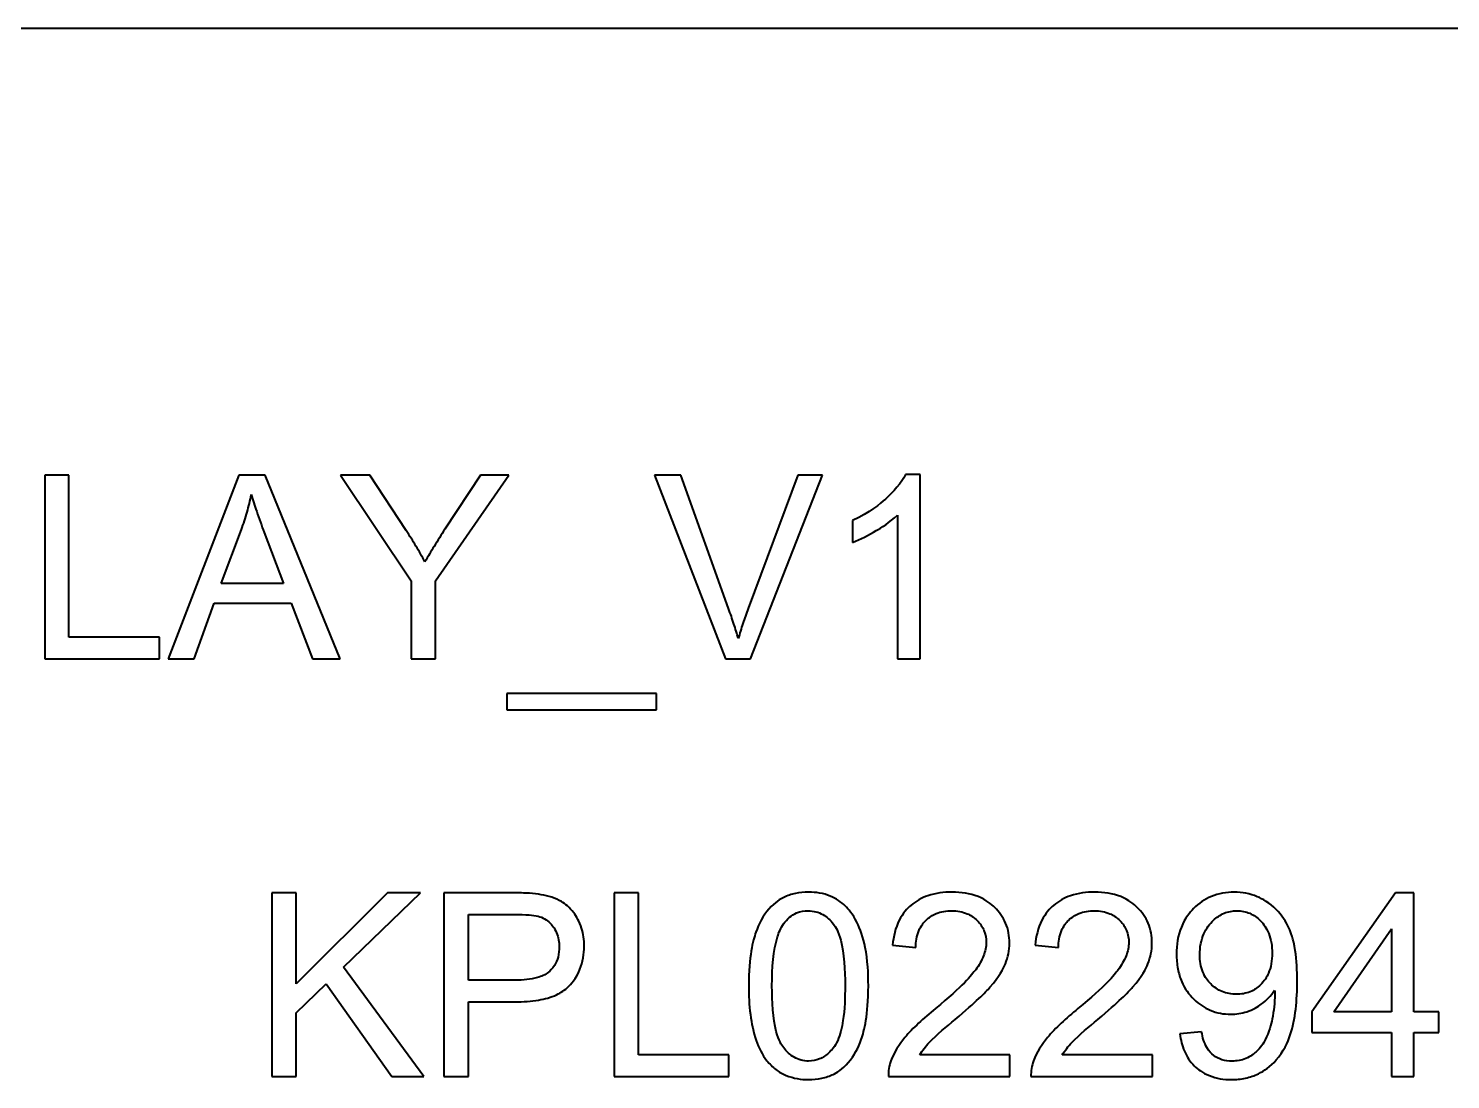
# Model space of a CAD drawing. Header units: millimetres. Extents: x 0 to 4205, y 0 to 2970.
# Drawn here: x 1917.52 to 1928.59, y 2543.4 to 2551.58 of the extents above; entities that cross this region are included whole.
import ezdxf

# ---------------------------------------------------------------- set-up
doc = ezdxf.new("R2010")
doc.units = ezdxf.units.MM
doc.header["$LTSCALE"] = 5
doc.layers.add('가시적인 것(ISO)', color=3, linetype='Continuous', lineweight=40)

msp = doc.modelspace()

# ---------------------------------------------------------------- linework, layer by layer
at = {"layer": '가시적인 것(ISO)'}
for p, q in [((1948.348, 2551.577), (1889.348, 2551.577)), ((1917.838, 2548.101), (1917.649, 2548.101)), ((1917.649, 2548.101), (1917.649, 2546.672)), ((1917.838, 2546.841), (1917.838, 2548.101)), ((1919.159, 2548.101), (1918.61, 2546.672)), ((1919.364, 2548.101), (1919.159, 2548.101)), ((1919.948, 2546.672), (1919.364, 2548.101)), ((1919.95, 2548.101), (1920.501, 2547.278)), ((1920.18, 2548.101), (1919.95, 2548.101)), ((1920.462, 2547.67), (1920.18, 2548.101)), ((1920.69, 2547.278), (1921.261, 2548.101)), ((1921.041, 2548.101), (1920.763, 2547.681)), ((1921.261, 2548.101), (1921.041, 2548.101)), ((1922.599, 2548.101), (1922.395, 2548.101)), ((1922.395, 2548.101), (1922.947, 2546.672)), ((1922.971, 2547.063), (1922.599, 2548.101)), ((1923.509, 2548.101), (1923.122, 2547.063)), ((1923.142, 2546.672), (1923.701, 2548.101)), ((1923.701, 2548.101), (1923.509, 2548.101)), ((1924.461, 2548.107), (1924.347, 2548.107)), ((1924.461, 2546.672), (1924.461, 2548.107)), ((1924.285, 2547.79), (1924.285, 2546.672)), ((1919.022, 2547.258), (1919.18, 2547.678)), ((1919.358, 2547.655), (1919.508, 2547.258)), ((1923.935, 2547.748), (1923.935, 2547.578)), ((1919.508, 2547.258), (1919.022, 2547.258)), ((1920.501, 2547.278), (1920.501, 2546.672)), ((1920.69, 2546.672), (1920.69, 2547.278)), ((1918.811, 2546.672), (1918.968, 2547.105)), ((1918.968, 2547.105), (1919.567, 2547.105)), ((1919.567, 2547.105), (1919.732, 2546.672)), ((1918.542, 2546.841), (1917.838, 2546.841)), ((1918.542, 2546.672), (1918.542, 2546.841)), ((1917.649, 2546.672), (1918.542, 2546.672)), ((1918.61, 2546.672), (1918.811, 2546.672)), ((1919.732, 2546.672), (1919.948, 2546.672)), ((1920.501, 2546.672), (1920.69, 2546.672)), ((1922.947, 2546.672), (1923.142, 2546.672)), ((1924.285, 2546.672), (1924.461, 2546.672)), ((1922.409, 2546.402), (1921.246, 2546.402)), ((1921.246, 2546.402), (1921.246, 2546.276)), ((1922.409, 2546.276), (1922.409, 2546.402)), ((1921.246, 2546.276), (1922.409, 2546.276)), ((1919.606, 2544.851), (1919.417, 2544.851)), ((1919.417, 2544.851), (1919.417, 2543.422)), ((1920.316, 2544.851), (1919.606, 2544.143)), ((1919.606, 2544.143), (1919.606, 2544.851)), ((1919.973, 2544.272), (1920.572, 2544.851)), ((1920.572, 2544.851), (1920.316, 2544.851)), ((1921.295, 2544.851), (1920.756, 2544.851)), ((1920.756, 2544.851), (1920.756, 2543.422)), ((1922.27, 2544.851), (1922.08, 2544.851)), ((1922.08, 2544.851), (1922.08, 2543.422)), ((1922.27, 2543.591), (1922.27, 2544.851)), ((1928.159, 2544.851), (1927.508, 2543.926)), ((1928.303, 2544.851), (1928.159, 2544.851)), ((1928.303, 2543.926), (1928.303, 2544.851)), ((1920.946, 2544.172), (1920.946, 2544.682)), ((1920.946, 2544.682), (1921.312, 2544.682)), ((1927.68, 2543.926), (1928.128, 2544.57)), ((1928.128, 2544.57), (1928.128, 2543.926)), ((1924.246, 2544.444), (1924.427, 2544.425)), ((1925.356, 2544.444), (1925.537, 2544.425)), ((1920.598, 2543.422), (1919.973, 2544.272)), ((1919.606, 2543.918), (1919.84, 2544.144)), ((1919.84, 2544.144), (1920.349, 2543.422)), ((1921.315, 2544.172), (1920.946, 2544.172)), ((1920.946, 2543.422), (1920.946, 2544.003)), ((1920.946, 2544.003), (1921.313, 2544.003)), ((1919.606, 2543.422), (1919.606, 2543.918)), ((1927.508, 2543.926), (1927.508, 2543.764)), ((1928.128, 2543.926), (1927.68, 2543.926)), ((1928.496, 2543.926), (1928.303, 2543.926)), ((1928.496, 2543.764), (1928.496, 2543.926)), ((1926.651, 2543.769), (1926.482, 2543.753)), ((1927.508, 2543.764), (1928.128, 2543.764)), ((1928.128, 2543.764), (1928.128, 2543.422)), ((1928.303, 2543.422), (1928.303, 2543.764)), ((1928.303, 2543.764), (1928.496, 2543.764)), ((1922.973, 2543.591), (1922.27, 2543.591)), ((1922.973, 2543.422), (1922.973, 2543.591)), ((1925.158, 2543.591), (1924.458, 2543.591)), ((1925.158, 2543.422), (1925.158, 2543.591)), ((1926.268, 2543.591), (1925.567, 2543.591)), ((1926.268, 2543.422), (1926.268, 2543.591)), ((1919.417, 2543.422), (1919.606, 2543.422)), ((1920.349, 2543.422), (1920.598, 2543.422)), ((1920.756, 2543.422), (1920.946, 2543.422)), ((1922.08, 2543.422), (1922.973, 2543.422)), ((1924.214, 2543.422), (1925.158, 2543.422)), ((1925.323, 2543.422), (1926.268, 2543.422)), ((1928.128, 2543.422), (1928.303, 2543.422))]:
    msp.add_line(p, q, dxfattribs=at)
for points, knots in [([(1924.347, 2548.107), (1924.313, 2548.038), (1924.256, 2547.973), (1924.151, 2547.879), (1924.069, 2547.811), (1923.935, 2547.748)], [-0.1147142, -0.1147142, -0.1147142, -0.1147142, -0.0445643, -0.0445643, 0, 0, 0, 0]), ([(1919.18, 2547.678), (1919.196, 2547.722), (1919.211, 2547.768), (1919.237, 2547.859), (1919.248, 2547.905), (1919.257, 2547.951)], [-0.02843961, -0.02843961, -0.02843961, -0.02843961, -0.01410585, -0.01410585, 0, 0, 0, 0]), ([(1919.257, 2547.951), (1919.27, 2547.908), (1919.284, 2547.862), (1919.317, 2547.765), (1919.337, 2547.708), (1919.358, 2547.655)], [-0.03070478, -0.03070478, -0.03070478, -0.03070478, -0.0172156, -0.0172156, 0, 0, 0, 0]), ([(1923.935, 2547.578), (1923.997, 2547.602), (1924.062, 2547.636), (1924.154, 2547.69), (1924.226, 2547.733), (1924.285, 2547.79)], [-0.06474582, -0.06474582, -0.06474582, -0.06474582, -0.02451396, -0.02451396, 0, 0, 0, 0]), ([(1920.608, 2547.428), (1920.585, 2547.469), (1920.562, 2547.51), (1920.513, 2547.59), (1920.488, 2547.63), (1920.462, 2547.67)], [-0.02824891, -0.02824891, -0.02824891, -0.02824891, -0.01424642, -0.01424642, 0, 0, 0, 0]), ([(1920.763, 2547.681), (1920.735, 2547.637), (1920.706, 2547.592), (1920.655, 2547.508), (1920.631, 2547.468), (1920.608, 2547.428)], [-0.02953399, -0.02953399, -0.02953399, -0.02953399, -0.01380139, -0.01380139, 0, 0, 0, 0]), ([(1923.046, 2546.83), (1923.035, 2546.868), (1923.024, 2546.906), (1922.999, 2546.983), (1922.985, 2547.024), (1922.971, 2547.063)], [-0.0244472, -0.0244472, -0.0244472, -0.0244472, -0.01269539, -0.01269539, 0, 0, 0, 0]), ([(1923.122, 2547.063), (1923.108, 2547.025), (1923.094, 2546.986), (1923.069, 2546.908), (1923.057, 2546.869), (1923.046, 2546.83)], [-0.02452883, -0.02452883, -0.02452883, -0.02452883, -0.01217994, -0.01217994, 0, 0, 0, 0]), ([(1921.513, 2544.837), (1921.484, 2544.843), (1921.451, 2544.846), (1921.38, 2544.85), (1921.336, 2544.851), (1921.295, 2544.851)], [-0.02117388, -0.02117388, -0.02117388, -0.02117388, -0.01229519, -0.01229519, 0, 0, 0, 0]), ([(1921.847, 2544.437), (1921.847, 2544.485), (1921.841, 2544.532), (1921.81, 2544.628), (1921.786, 2544.668), (1921.734, 2544.739), (1921.699, 2544.766), (1921.622, 2544.811), (1921.568, 2544.828), (1921.513, 2544.837)], [-0.03899686, -0.03899686, -0.03899686, -0.03899686, -0.03327601, -0.03327601, -0.02682703, -0.02682703, -0.01670913, -0.01670913, 0, 0, 0, 0]), ([(1923.593, 2544.857), (1923.558, 2544.857), (1923.524, 2544.854), (1923.459, 2544.84), (1923.429, 2544.83), (1923.376, 2544.804), (1923.331, 2544.778), (1923.238, 2544.673), (1923.206, 2544.61), (1923.16, 2544.48), (1923.127, 2544.359), (1923.127, 2544.127)], [-0.384257, -0.384257, -0.384257, -0.384257, -0.2939972, -0.2939972, -0.2109903, -0.2109903, -0.1399526, -0.1399526, -0.0694871, -0.0694871, 0, 0, 0, 0]), ([(1924.058, 2544.127), (1924.058, 2544.222), (1924.053, 2544.332), (1924.019, 2544.504), (1923.994, 2544.572), (1923.936, 2544.688), (1923.902, 2544.726), (1923.846, 2544.781), (1923.806, 2544.808), (1923.708, 2544.848), (1923.651, 2544.857), (1923.593, 2544.857)], [-0.05671733, -0.05671733, -0.05671733, -0.05671733, -0.0481642, -0.0481642, -0.04102039, -0.04102039, -0.03168979, -0.03168979, -0.01731807, -0.01731807, 0, 0, 0, 0]), ([(1924.71, 2544.857), (1924.646, 2544.857), (1924.582, 2544.849), (1924.473, 2544.812), (1924.428, 2544.787), (1924.362, 2544.73), (1924.327, 2544.694), (1924.268, 2544.578), (1924.253, 2544.511), (1924.246, 2544.444)], [-0.09874215, -0.09874215, -0.09874215, -0.09874215, -0.06562318, -0.06562318, -0.03909259, -0.03909259, -0.0201479, -0.0201479, 0, 0, 0, 0]), ([(1925.156, 2544.46), (1925.156, 2544.514), (1925.147, 2544.566), (1925.106, 2544.662), (1925.077, 2544.702), (1925.017, 2544.762), (1924.976, 2544.796), (1924.848, 2544.847), (1924.779, 2544.857), (1924.71, 2544.857)], [-0.1039942, -0.1039942, -0.1039942, -0.1039942, -0.071842, -0.071842, -0.0412315, -0.0412315, -0.0205607, -0.0205607, 0, 0, 0, 0]), ([(1925.82, 2544.857), (1925.756, 2544.857), (1925.691, 2544.849), (1925.582, 2544.812), (1925.538, 2544.787), (1925.471, 2544.73), (1925.436, 2544.694), (1925.378, 2544.578), (1925.362, 2544.511), (1925.356, 2544.444)], [-0.09874215, -0.09874215, -0.09874215, -0.09874215, -0.06562318, -0.06562318, -0.03909259, -0.03909259, -0.0201479, -0.0201479, 0, 0, 0, 0]), ([(1926.265, 2544.46), (1926.265, 2544.514), (1926.256, 2544.566), (1926.216, 2544.662), (1926.187, 2544.702), (1926.126, 2544.762), (1926.085, 2544.796), (1925.958, 2544.847), (1925.889, 2544.857), (1925.82, 2544.857)], [-0.1039942, -0.1039942, -0.1039942, -0.1039942, -0.071842, -0.071842, -0.0412315, -0.0412315, -0.0205607, -0.0205607, 0, 0, 0, 0]), ([(1926.905, 2544.857), (1926.844, 2544.857), (1926.784, 2544.847), (1926.675, 2544.802), (1926.629, 2544.77), (1926.56, 2544.7), (1926.521, 2544.654), (1926.467, 2544.518), (1926.456, 2544.446), (1926.456, 2544.374)], [-0.1065506, -0.1065506, -0.1065506, -0.1065506, -0.0741601, -0.0741601, -0.0438699, -0.0438699, -0.0216327, -0.0216327, 0, 0, 0, 0]), ([(1927.395, 2544.166), (1927.395, 2544.244), (1927.391, 2544.326), (1927.365, 2544.495), (1927.344, 2544.547), (1927.307, 2544.629), (1927.275, 2544.679), (1927.181, 2544.774), (1927.126, 2544.804), (1927.027, 2544.845), (1926.967, 2544.857), (1926.905, 2544.857)], [-0.05344818, -0.05344818, -0.05344818, -0.05344818, -0.04882285, -0.04882285, -0.04326219, -0.04326219, -0.0321241, -0.0321241, -0.01863445, -0.01863445, 0, 0, 0, 0]), ([(1921.312, 2544.682), (1921.346, 2544.682), (1921.385, 2544.682), (1921.443, 2544.677), (1921.469, 2544.674), (1921.488, 2544.669)], [-0.01456943, -0.01456943, -0.01456943, -0.01456943, -0.00589346, -0.00589346, 0, 0, 0, 0]), ([(1921.488, 2544.669), (1921.506, 2544.665), (1921.523, 2544.658), (1921.555, 2544.64), (1921.569, 2544.629), (1921.594, 2544.604), (1921.616, 2544.579), (1921.647, 2544.505), (1921.652, 2544.469), (1921.652, 2544.432)], [-0.05165265, -0.05165265, -0.05165265, -0.05165265, -0.03766251, -0.03766251, -0.02385969, -0.02385969, -0.01104429, -0.01104429, 0, 0, 0, 0]), ([(1923.398, 2544.609), (1923.412, 2544.629), (1923.427, 2544.646), (1923.462, 2544.675), (1923.48, 2544.686), (1923.529, 2544.707), (1923.56, 2544.712), (1923.591, 2544.712)], [-0.02292194, -0.02292194, -0.02292194, -0.02292194, -0.0159139, -0.0159139, -0.00935362, -0.00935362, 0, 0, 0, 0]), ([(1923.591, 2544.712), (1923.611, 2544.712), (1923.631, 2544.709), (1923.669, 2544.699), (1923.687, 2544.692), (1923.736, 2544.664), (1923.763, 2544.638), (1923.803, 2544.586), (1923.825, 2544.552), (1923.87, 2544.382), (1923.877, 2544.25), (1923.877, 2544.127)], [-0.1312299, -0.1312299, -0.1312299, -0.1312299, -0.1133118, -0.1133118, -0.0957136, -0.0957136, -0.062482, -0.062482, -0.0369492, -0.0369492, 0, 0, 0, 0]), ([(1924.427, 2544.425), (1924.428, 2544.47), (1924.434, 2544.515), (1924.467, 2544.595), (1924.489, 2544.62), (1924.529, 2544.66), (1924.556, 2544.678), (1924.624, 2544.706), (1924.665, 2544.712), (1924.706, 2544.712)], [-0.03695144, -0.03695144, -0.03695144, -0.03695144, -0.02930454, -0.02930454, -0.022146, -0.022146, -0.01224421, -0.01224421, 0, 0, 0, 0]), ([(1924.706, 2544.712), (1924.728, 2544.712), (1924.749, 2544.71), (1924.79, 2544.702), (1924.809, 2544.697), (1924.85, 2544.679), (1924.879, 2544.663), (1924.929, 2544.611), (1924.946, 2544.587), (1924.97, 2544.529), (1924.975, 2544.497), (1924.975, 2544.465)], [-0.05266389, -0.05266389, -0.05266389, -0.05266389, -0.04157296, -0.04157296, -0.03130496, -0.03130496, -0.01877111, -0.01877111, -0.00979615, -0.00979615, 0, 0, 0, 0]), ([(1925.537, 2544.425), (1925.537, 2544.47), (1925.544, 2544.515), (1925.577, 2544.595), (1925.598, 2544.62), (1925.639, 2544.66), (1925.666, 2544.678), (1925.734, 2544.706), (1925.775, 2544.712), (1925.816, 2544.712)], [-0.03695144, -0.03695144, -0.03695144, -0.03695144, -0.02930454, -0.02930454, -0.022146, -0.022146, -0.01224421, -0.01224421, 0, 0, 0, 0]), ([(1925.816, 2544.712), (1925.837, 2544.712), (1925.859, 2544.71), (1925.9, 2544.702), (1925.919, 2544.697), (1925.96, 2544.679), (1925.989, 2544.663), (1926.039, 2544.611), (1926.055, 2544.587), (1926.079, 2544.529), (1926.085, 2544.497), (1926.085, 2544.465)], [-0.05266389, -0.05266389, -0.05266389, -0.05266389, -0.04157296, -0.04157296, -0.03130496, -0.03130496, -0.01877111, -0.01877111, -0.00979615, -0.00979615, 0, 0, 0, 0]), ([(1926.637, 2544.369), (1926.637, 2544.398), (1926.639, 2544.427), (1926.65, 2544.483), (1926.658, 2544.508), (1926.689, 2544.578), (1926.716, 2544.612), (1926.767, 2544.66), (1926.795, 2544.679), (1926.858, 2544.706), (1926.892, 2544.712), (1926.926, 2544.712)], [-0.04392113, -0.04392113, -0.04392113, -0.04392113, -0.03745932, -0.03745932, -0.03151323, -0.03151323, -0.02059868, -0.02059868, -0.01038436, -0.01038436, 0, 0, 0, 0]), ([(1926.926, 2544.712), (1926.944, 2544.712), (1926.961, 2544.71), (1926.995, 2544.704), (1927.011, 2544.699), (1927.058, 2544.678), (1927.086, 2544.658), (1927.133, 2544.61), (1927.156, 2544.579), (1927.193, 2544.487), (1927.2, 2544.435), (1927.2, 2544.383)], [-0.06032821, -0.06032821, -0.06032821, -0.06032821, -0.05263595, -0.05263595, -0.04518383, -0.04518383, -0.0296485, -0.0296485, -0.01555158, -0.01555158, 0, 0, 0, 0]), ([(1923.308, 2544.127), (1923.308, 2544.27), (1923.319, 2544.406), (1923.362, 2544.543), (1923.377, 2544.579), (1923.398, 2544.609)], [-0.04316634, -0.04316634, -0.04316634, -0.04316634, -0.01110989, -0.01110989, 0, 0, 0, 0]), ([(1924.975, 2544.465), (1924.975, 2544.429), (1924.967, 2544.395), (1924.94, 2544.323), (1924.918, 2544.287), (1924.863, 2544.212), (1924.793, 2544.126), (1924.58, 2543.951)], [-0.2079713, -0.2079713, -0.2079713, -0.2079713, -0.1502648, -0.1502648, -0.0828488, -0.0828488, 0, 0, 0, 0]), ([(1924.734, 2543.866), (1924.898, 2544.005), (1924.968, 2544.076), (1925.08, 2544.202), (1925.11, 2544.263), (1925.145, 2544.35), (1925.156, 2544.404), (1925.156, 2544.46)], [-0.03349016, -0.03349016, -0.03349016, -0.03349016, -0.02807665, -0.02807665, -0.01685798, -0.01685798, 0, 0, 0, 0]), ([(1926.085, 2544.465), (1926.085, 2544.429), (1926.077, 2544.395), (1926.049, 2544.323), (1926.027, 2544.287), (1925.973, 2544.212), (1925.902, 2544.126), (1925.689, 2543.951)], [-0.2079713, -0.2079713, -0.2079713, -0.2079713, -0.1502648, -0.1502648, -0.0828488, -0.0828488, 0, 0, 0, 0]), ([(1925.844, 2543.866), (1926.008, 2544.005), (1926.078, 2544.076), (1926.19, 2544.202), (1926.219, 2544.263), (1926.254, 2544.35), (1926.265, 2544.404), (1926.265, 2544.46)], [-0.03349016, -0.03349016, -0.03349016, -0.03349016, -0.02807665, -0.02807665, -0.01685798, -0.01685798, 0, 0, 0, 0]), ([(1921.313, 2544.003), (1921.372, 2544.003), (1921.434, 2544.007), (1921.54, 2544.025), (1921.589, 2544.038), (1921.666, 2544.074), (1921.697, 2544.095), (1921.74, 2544.137), (1921.783, 2544.183), (1921.837, 2544.314), (1921.847, 2544.375), (1921.847, 2544.437)], [-0.1908288, -0.1908288, -0.1908288, -0.1908288, -0.1298077, -0.1298077, -0.080559, -0.080559, -0.0424546, -0.0424546, -0.0186855, -0.0186855, 0, 0, 0, 0]), ([(1921.652, 2544.432), (1921.652, 2544.405), (1921.65, 2544.378), (1921.637, 2544.328), (1921.628, 2544.306), (1921.599, 2544.26), (1921.581, 2544.244), (1921.545, 2544.214), (1921.514, 2544.201), (1921.431, 2544.176), (1921.37, 2544.172), (1921.315, 2544.172)], [-0.03802346, -0.03802346, -0.03802346, -0.03802346, -0.03403716, -0.03403716, -0.03044185, -0.03044185, -0.02606481, -0.02606481, -0.01653682, -0.01653682, 0, 0, 0, 0]), ([(1926.456, 2544.374), (1926.456, 2544.336), (1926.459, 2544.298), (1926.473, 2544.225), (1926.483, 2544.192), (1926.519, 2544.106), (1926.552, 2544.061), (1926.63, 2543.986), (1926.671, 2543.957), (1926.77, 2543.916), (1926.823, 2543.907), (1926.879, 2543.907)], [-0.07104169, -0.07104169, -0.07104169, -0.07104169, -0.05961213, -0.05961213, -0.04909014, -0.04909014, -0.03189845, -0.03189845, -0.01656505, -0.01656505, 0, 0, 0, 0]), ([(1926.922, 2544.062), (1926.884, 2544.062), (1926.846, 2544.068), (1926.777, 2544.097), (1926.748, 2544.117), (1926.701, 2544.164), (1926.678, 2544.194), (1926.644, 2544.278), (1926.637, 2544.323), (1926.637, 2544.369)], [-0.06139939, -0.06139939, -0.06139939, -0.06139939, -0.04387493, -0.04387493, -0.02724004, -0.02724004, -0.01363882, -0.01363882, 0, 0, 0, 0]), ([(1927.2, 2544.383), (1927.2, 2544.355), (1927.198, 2544.326), (1927.188, 2544.273), (1927.181, 2544.249), (1927.159, 2544.197), (1927.14, 2544.165), (1927.086, 2544.112), (1927.06, 2544.094), (1926.995, 2544.068), (1926.959, 2544.062), (1926.922, 2544.062)], [-0.05563799, -0.05563799, -0.05563799, -0.05563799, -0.04407928, -0.04407928, -0.03370269, -0.03370269, -0.02093297, -0.02093297, -0.01107875, -0.01107875, 0, 0, 0, 0]), ([(1923.127, 2544.127), (1923.127, 2543.978), (1923.142, 2543.827), (1923.205, 2543.647), (1923.232, 2543.592), (1923.269, 2543.545)], [-0.05753035, -0.05753035, -0.05753035, -0.05753035, -0.0178495, -0.0178495, 0, 0, 0, 0]), ([(1923.593, 2543.542), (1923.573, 2543.542), (1923.554, 2543.545), (1923.516, 2543.554), (1923.498, 2543.562), (1923.449, 2543.59), (1923.422, 2543.616), (1923.382, 2543.668), (1923.36, 2543.702), (1923.315, 2543.872), (1923.308, 2544.004), (1923.308, 2544.127)], [-0.1304135, -0.1304135, -0.1304135, -0.1304135, -0.1128395, -0.1128395, -0.0955418, -0.0955418, -0.0624777, -0.0624777, -0.0369492, -0.0369492, 0, 0, 0, 0]), ([(1923.593, 2543.398), (1923.627, 2543.398), (1923.662, 2543.402), (1923.726, 2543.415), (1923.756, 2543.425), (1923.809, 2543.451), (1923.855, 2543.477), (1923.948, 2543.583), (1923.98, 2543.645), (1924.026, 2543.777), (1924.058, 2543.899), (1924.058, 2544.127)], [-0.3729128, -0.3729128, -0.3729128, -0.3729128, -0.2853084, -0.2853084, -0.2043936, -0.2043936, -0.1355685, -0.1355685, -0.0683259, -0.0683259, 0, 0, 0, 0]), ([(1923.877, 2544.127), (1923.877, 2544.04), (1923.874, 2543.943), (1923.852, 2543.802), (1923.839, 2543.747), (1923.798, 2543.654), (1923.772, 2543.627), (1923.729, 2543.587), (1923.705, 2543.57), (1923.651, 2543.548), (1923.623, 2543.542), (1923.593, 2543.542)], [-0.04826516, -0.04826516, -0.04826516, -0.04826516, -0.03505137, -0.03505137, -0.02666319, -0.02666319, -0.01761873, -0.01761873, -0.00885593, -0.00885593, 0, 0, 0, 0]), ([(1926.883, 2543.398), (1926.92, 2543.398), (1926.957, 2543.402), (1927.028, 2543.417), (1927.061, 2543.429), (1927.136, 2543.465), (1927.186, 2543.498), (1927.289, 2543.616), (1927.322, 2543.69), (1927.382, 2543.867), (1927.395, 2544.018), (1927.395, 2544.166)], [-0.1057818, -0.1057818, -0.1057818, -0.1057818, -0.0930813, -0.0930813, -0.080998, -0.080998, -0.0645839, -0.0645839, -0.0443568, -0.0443568, 0, 0, 0, 0]), ([(1926.879, 2543.907), (1926.921, 2543.907), (1926.963, 2543.913), (1927.051, 2543.942), (1927.088, 2543.965), (1927.157, 2544.014), (1927.192, 2544.051), (1927.219, 2544.095)], [-0.03390298, -0.03390298, -0.03390298, -0.03390298, -0.02546652, -0.02546652, -0.01556005, -0.01556005, 0, 0, 0, 0]), ([(1927.22, 2544.061), (1927.22, 2543.996), (1927.214, 2543.932), (1927.192, 2543.831), (1927.175, 2543.765), (1927.132, 2543.68), (1927.111, 2543.646), (1927.058, 2543.598), (1927.032, 2543.577), (1926.961, 2543.548), (1926.925, 2543.542), (1926.887, 2543.542)], [-0.1650152, -0.1650152, -0.1650152, -0.1650152, -0.0898855, -0.0898855, -0.0447233, -0.0447233, -0.0227416, -0.0227416, -0.0112458, -0.0112458, 0, 0, 0, 0]), ([(1927.219, 2544.095), (1927.22, 2544.089), (1927.22, 2544.081), (1927.22, 2544.07), (1927.22, 2544.065), (1927.22, 2544.061)], [-0.003352568, -0.003352568, -0.003352568, -0.003352568, -0.001325045, -0.001325045, 0, 0, 0, 0]), ([(1924.58, 2543.951), (1924.488, 2543.875), (1924.402, 2543.798), (1924.297, 2543.671), (1924.259, 2543.611), (1924.234, 2543.544)], [-0.04932017, -0.04932017, -0.04932017, -0.04932017, -0.02127745, -0.02127745, 0, 0, 0, 0]), ([(1925.689, 2543.951), (1925.597, 2543.875), (1925.512, 2543.798), (1925.407, 2543.671), (1925.369, 2543.611), (1925.344, 2543.544)], [-0.04932017, -0.04932017, -0.04932017, -0.04932017, -0.02127745, -0.02127745, 0, 0, 0, 0]), ([(1924.458, 2543.591), (1924.479, 2543.625), (1924.504, 2543.657), (1924.594, 2543.752), (1924.665, 2543.808), (1924.734, 2543.866)], [-0.03908802, -0.03908802, -0.03908802, -0.03908802, -0.02704027, -0.02704027, 0, 0, 0, 0]), ([(1925.567, 2543.591), (1925.588, 2543.625), (1925.614, 2543.657), (1925.703, 2543.752), (1925.775, 2543.808), (1925.844, 2543.866)], [-0.03908802, -0.03908802, -0.03908802, -0.03908802, -0.02704027, -0.02704027, 0, 0, 0, 0]), ([(1926.482, 2543.753), (1926.488, 2543.707), (1926.499, 2543.662), (1926.536, 2543.577), (1926.561, 2543.539), (1926.621, 2543.479), (1926.659, 2543.45), (1926.766, 2543.407), (1926.824, 2543.398), (1926.883, 2543.398)], [-0.07578012, -0.07578012, -0.07578012, -0.07578012, -0.05514358, -0.05514358, -0.03450606, -0.03450606, -0.01760412, -0.01760412, 0, 0, 0, 0]), ([(1926.887, 2543.542), (1926.861, 2543.542), (1926.835, 2543.545), (1926.786, 2543.56), (1926.765, 2543.571), (1926.726, 2543.601), (1926.708, 2543.62), (1926.671, 2543.684), (1926.659, 2543.727), (1926.651, 2543.769)], [-0.04168469, -0.04168469, -0.04168469, -0.04168469, -0.03153478, -0.03153478, -0.02211902, -0.02211902, -0.01263677, -0.01263677, 0, 0, 0, 0]), ([(1923.269, 2543.545), (1923.289, 2543.52), (1923.312, 2543.497), (1923.363, 2543.458), (1923.39, 2543.442), (1923.475, 2543.408), (1923.534, 2543.398), (1923.593, 2543.398)], [-0.03714286, -0.03714286, -0.03714286, -0.03714286, -0.02737147, -0.02737147, -0.01783945, -0.01783945, 0, 0, 0, 0]), ([(1924.234, 2543.544), (1924.227, 2543.525), (1924.221, 2543.505), (1924.214, 2543.464), (1924.213, 2543.443), (1924.214, 2543.422)], [-0.01249848, -0.01249848, -0.01249848, -0.01249848, -0.00625176, -0.00625176, 0, 0, 0, 0]), ([(1925.344, 2543.544), (1925.337, 2543.525), (1925.331, 2543.505), (1925.324, 2543.464), (1925.323, 2543.443), (1925.323, 2543.422)], [-0.01249848, -0.01249848, -0.01249848, -0.01249848, -0.00625176, -0.00625176, 0, 0, 0, 0])]:
    msp.add_open_spline(points, degree=3, knots=knots, dxfattribs=at)

doc.saveas('drawing.dxf')
